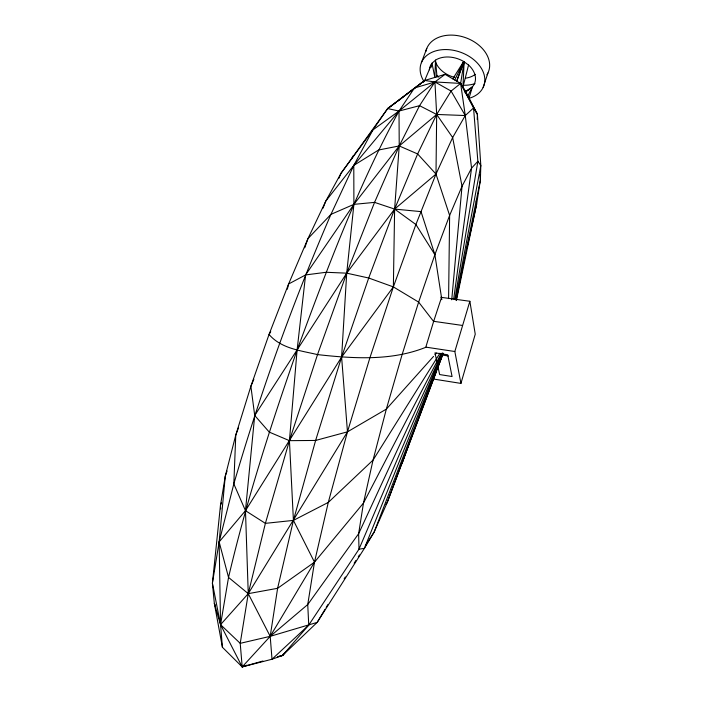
<?xml version="1.0" encoding="UTF-8"?>
<svg xmlns="http://www.w3.org/2000/svg" width="702" height="702" viewBox="0 0 702 702"><rect width="100%" height="100%" fill="white"/><g stroke="black" fill="none" stroke-linecap="round" stroke-linejoin="round"><path stroke-width="1.05" d="M448.596 298.596L449.622 215.426L435.995 174.078L436.67 114.452L434.924 81.95L445.042 74.342L460.626 83.424L465.215 90.681L477.395 114.207L480.817 165.488L480.379 180.098L476.623 204.247L456.397 300.579M465.18 92.804L465.215 90.681M477.237 119.507L477.395 114.207L460.626 83.424L434.924 81.95L414.47 87.996L399.008 111.048L399.227 145.946L394.621 209.082L393.366 286.899L369.91 357.766L347.472 431.835L328.282 502.413L314.496 562.17L307.739 604.536L308.74 625.087L282.573 655.44L272.016 659.239L242.19 666.9L222.411 647.27L214.338 603.395L212.408 583.151L220.437 505.694L225.263 476.193L235.775 435.047L250.877 386.275L269.041 334.45L288.61 283.985L307.976 238.592L325.807 201.062L341.075 173.183L387.671 108.556L424.675 80.484L445.042 74.342M452.799 78.861L463.662 61.469L456.704 81.142L464.127 61.802L462.943 87.083L468.567 65.049L463.662 61.469A23.78 16.962 19.7 0 0 435.521 60.126L431.993 63.277L424.675 80.484L423.288 82.169M451.737 299.789L462.03 186.267L452.65 137.531L436.67 114.452L419.559 105.669L399.008 111.048L372.938 129.879L341.075 173.183L338.943 178.229M453.694 299.061L471.56 168.138L465.268 115.54L460.626 83.424L464.127 61.802M454.896 299.227L477.869 161.293L473.543 107.976L460.626 83.424L451.096 91.067L436.67 114.452L417.637 153.949L394.621 209.082L368.708 278.018L341.611 357.09L315.619 440.452L293.418 520.393L277.615 588.302L270.2 636.337L272.016 659.239L308.74 625.087L358.994 549.175L442.506 353.238M455.712 299.456L480.817 165.488L477.869 161.293L471.56 168.138L462.03 186.267L449.622 215.426L434.88 254.659L418.646 302.114L402.018 354.905L386.337 409.126L373.043 460.108L363.478 503.053L358.634 533.704L358.994 549.175L364.399 548.359L374.157 532.037L387.188 502.553L436.618 370.928M456.098 300.43L480.379 180.098L479.966 174.658M431.019 67.445L431.993 63.277L434.854 77.413L435.521 60.126L437.013 77.001M287.337 289.215L288.61 283.985L305.598 274.93L326.123 272.279L346.718 273.166L368.708 278.018L393.366 286.899L418.646 302.114L433.617 321.481L425.763 347.315C391.479 361.065 353.51 358.599 317.515 354.598C300.526 350.605 281.063 348.578 269.041 334.45L270.744 331.73M467.163 247.236L476.623 204.247L476.254 201M433.257 379.01L460.942 383.406L454.835 351.509L469.866 301.272L440.742 297.271M468.98 98.28L472.42 86.855A23.78 16.962 19.7 0 0 468.567 65.049M460.942 383.406L475.245 334.187L469.866 301.272M221.437 502.579L220.437 505.694L220.726 508.932M433.617 321.481L441.497 297.525M483.125 87.478L487.934 72.999M227.053 471.033L225.263 476.193L219.147 541.891L212.408 583.151L220.551 624.657L222.411 647.27M411.363 436.784L402.228 463.162L400.895 464.873M304.738 247.806L307.976 238.592L330.949 214.364L353.79 165.382L372.938 129.879L387.671 108.556L424.675 80.484L434.924 81.95L451.096 91.067L465.268 115.54L452.65 137.531L435.995 174.078L415.891 224.508L393.366 286.899L341.611 357.09L245.472 510.679L219.147 541.891L220.551 624.657L242.19 666.9L262.899 661.021M437.758 367.848L443.111 353.501M443.102 353.457L387.188 502.553L385.968 504.334M238.478 427.887L235.775 435.047L233.827 483.897L219.147 541.891L228.536 577.413L220.551 624.657L240.216 643.339L242.19 666.9L246.964 665.163M421.375 62.715L426.781 48.42M442.962 353.448L374.157 532.037L365.33 545.796M429.799 387.232L430.975 384.205M437.592 367.164L443.032 353.176M323.008 208.204L325.807 201.062L353.79 165.382L399.008 111.048L434.924 81.95L419.559 105.669L399.227 145.946L374.561 202.378L346.718 273.166L317.515 354.598L289.435 440.663L265.391 523.359L248.254 593.655L240.216 643.339L270.2 636.337L317.181 622.384L364.399 548.359L442.769 353.378M462.451 64.496L463.662 61.469L454.747 80.002M253.843 379.291L250.877 386.275L254.712 415.479L245.472 510.679L248.254 593.655L270.2 636.337L242.19 666.9M351.702 158.889L353.053 155.897M442.111 353.08L358.634 533.704L307.739 604.536L270.2 636.337L314.496 562.17L363.478 503.053L441.031 353.755M467.514 96.472L472.42 86.855L465.347 91.558M325.061 609.292L317.181 622.384L282.573 655.44L277.395 656.905M326.184 607.423L327.869 604.615M278.44 656.475L282.573 655.44L283.713 653.606M439.935 353.194L373.043 460.108L328.282 502.413L293.418 520.393L265.391 523.359L245.472 510.679L233.827 483.897C260.539 392.137 293.015 302.079 330.949 214.364L353.905 204.361L374.561 202.378L394.621 209.082L421.024 211.627L434.88 254.659L441.83 299.666M344.155 578.817L345.34 576.983M354.159 563.223L355.923 560.468M358.274 556.8L359.45 554.966M215.277 605.361L214.338 603.395L220.551 624.657L248.254 593.655L347.472 431.835L341.611 357.09L346.718 273.166L353.905 204.361L353.79 165.382L378.597 150.009L399.227 145.946L417.637 153.949L435.995 174.078L394.621 209.082L346.718 273.166L254.712 415.479L269.252 432.099L289.435 440.663L315.619 440.452L347.472 431.835L386.337 409.126L433.546 356.397M282.573 655.44L285.424 652.114M435.003 354.782L436.46 353.159M469.515 89.251L472.42 86.855M397.595 101.299L424.675 80.484M395.937 102.51L387.671 108.556L399.008 111.048C357.441 187.25 327.141 268.875 297.095 350.105C270.99 424.842 246.577 500.272 228.536 577.413L248.254 593.655L277.615 588.302L314.496 562.17L293.418 520.393L289.435 440.663L297.095 350.105L305.598 274.93L353.905 204.361L399.227 145.946L436.67 114.452L465.268 115.54L473.543 107.976L477.395 114.207M467.032 90.927L468.787 89.847A23.78 16.962 19.7 0 1 465.075 91.523M433.871 321.34L462.355 325.438M426.026 347.165L454.835 351.509M441.997 355.01L448.306 355.975M394.621 209.082L415.891 224.508L434.88 254.659M437.197 363.18L434.968 352.843L447.709 354.782L452.07 376.518L439.645 374.561L437.644 365.251M424.096 81.625A33.292 23.754 19.7 0 1 436.583 50.658A33.292 23.754 19.7 0 1 480.44 66.901A33.292 23.754 19.7 0 1 469.12 98.298M425.877 51.413A32.985 23.894 19.7 0 1 466.584 38.048A32.985 23.894 19.7 0 1 486.916 74.824M475 83.608A32.985 23.894 19.7 0 1 464.171 85.284M438.838 77.132A32.985 23.894 19.7 0 1 436.416 75.263M475.289 74.351A23.552 17.059 19.7 0 1 465.435 78.176M454.791 77.439A23.552 17.059 19.7 0 1 435.556 61.987M429.343 69.823A23.78 16.962 19.7 0 1 431.993 63.277"/></g></svg>
